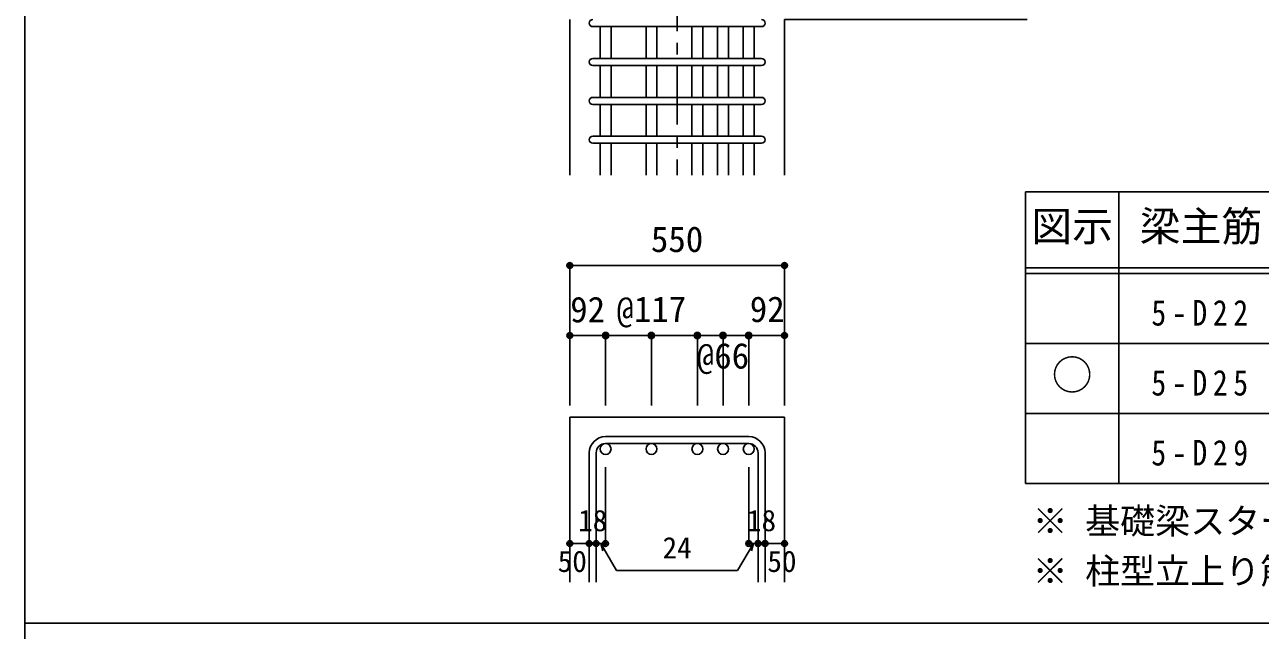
# Model space of a CAD drawing. Units: millimetres at full size, sheet at 1:30; details may follow other scales. Extents: x -5973 to 5954, y -4195 to 4201.
# Drawn here: x -5973 to -2797, y -15 to 1543 of the extents above; entities that cross this region are included whole.
import ezdxf
from ezdxf.enums import TextEntityAlignment as Align

# ---------------------------------------------------------------- set-up
doc = ezdxf.new("R2010")
doc.units = ezdxf.units.MM
doc.header["$LTSCALE"] = 30
doc.header["$PDMODE"] = 32
doc.header["$PDSIZE"] = 15
doc.linetypes.add('CHAIN1', pattern=[8, 5, -1, 1, -1])
for name, color, linetype in [('0-1_躯体線', 2, 'Continuous'), ('0-5_基礎梁筋', 7, 'Continuous'), ('0-6_スタラップ筋', 7, 'Continuous'), ('0-D_寸法', 4, 'Continuous'), ('6-7_文字', 7, 'Continuous'), ('6-E_枠', 7, 'Continuous'), ('F-0_枠', 6, 'Continuous')]:
    doc.layers.add(name, color=color, linetype=linetype)
doc.styles.add('ＭＳ ゴシック', font='')
doc.styles.get('ＭＳ ゴシック').set_extended_font_data('MS Gothic')

msp = doc.modelspace()

# ---------------------------------------------------------------- linework, layer by layer
at = {"layer": '0-1_躯体線'}
for p, q in [((-4571.8, 1156.03), (-4571.8, 1556.03)), ((-4571.8, 108.3), (-4571.8, 533.3)), ((-4019.8, 533.3), (-4571.8, 533.3)), ((-4019.8, 108.3), (-4019.8, 533.3))]:
    msp.add_line(p, q, dxfattribs=at)
msp.add_lwpolyline([(-4019.8, 1156.03), (-4019.8, 1556.03), (-3395.8, 1556.03)], dxfattribs=at)
at = {"layer": '0-5_基礎梁筋'}
for p, q in [((-4493.8, 1538.03), (-4493.8, 1456.03)), ((-4465.8, 1538.03), (-4465.8, 1456.03)), ((-4375.8, 1538.03), (-4375.8, 1456.03)), ((-4347.8, 1538.03), (-4347.8, 1456.03)), ((-4257.8, 1538.03), (-4257.8, 1456.03)), ((-4229.8, 1538.03), (-4229.8, 1456.03)), ((-4191.8, 1538.03), (-4191.8, 1456.03)), ((-4163.8, 1538.03), (-4163.8, 1456.03)), ((-4125.8, 1538.03), (-4125.8, 1456.03)), ((-4097.8, 1538.03), (-4097.8, 1456.03)), ((-4493.8, 1438.03), (-4493.8, 1356.03)), ((-4465.8, 1438.03), (-4465.8, 1356.03)), ((-4375.8, 1438.03), (-4375.8, 1356.03)), ((-4347.8, 1438.03), (-4347.8, 1356.03)), ((-4257.8, 1438.03), (-4257.8, 1356.03)), ((-4229.8, 1438.03), (-4229.8, 1356.03)), ((-4191.8, 1438.03), (-4191.8, 1356.03)), ((-4163.8, 1438.03), (-4163.8, 1356.03)), ((-4125.8, 1438.03), (-4125.8, 1356.03)), ((-4097.8, 1438.03), (-4097.8, 1356.03)), ((-4493.8, 1338.03), (-4493.8, 1256.03)), ((-4465.8, 1338.03), (-4465.8, 1256.03)), ((-4375.8, 1338.03), (-4375.8, 1256.03)), ((-4347.8, 1338.03), (-4347.8, 1256.03)), ((-4257.8, 1338.03), (-4257.8, 1256.03)), ((-4229.8, 1338.03), (-4229.8, 1256.03)), ((-4191.8, 1338.03), (-4191.8, 1256.03)), ((-4163.8, 1338.03), (-4163.8, 1256.03)), ((-4125.8, 1338.03), (-4125.8, 1256.03)), ((-4097.8, 1338.03), (-4097.8, 1256.03)), ((-4493.8, 1238.03), (-4493.8, 1156.03)), ((-4465.8, 1238.03), (-4465.8, 1156.03)), ((-4375.8, 1238.03), (-4375.8, 1156.03)), ((-4347.8, 1238.03), (-4347.8, 1156.03)), ((-4257.8, 1238.03), (-4257.8, 1156.03)), ((-4229.8, 1238.03), (-4229.8, 1156.03)), ((-4191.8, 1238.03), (-4191.8, 1156.03)), ((-4163.8, 1238.03), (-4163.8, 1156.03)), ((-4125.8, 1238.03), (-4125.8, 1156.03)), ((-4097.8, 1238.03), (-4097.8, 1156.03))]:
    msp.add_line(p, q, dxfattribs=at)
at = {"layer": '0-5_基礎梁筋', "color": 3}
for centre in [(-4479.8, 451.3), (-4361.8, 451.3), (-4243.8, 451.3), (-4177.8, 451.3), (-4111.8, 451.3)]:
    msp.add_circle(centre, 14, dxfattribs=at)
at = {"layer": '0-6_スタラップ筋'}
for p, q in [((-4078.8, 1538.03), (-4512.8, 1538.03)), ((-4512.8, 1456.03), (-4078.8, 1456.03)), ((-4078.8, 1438.03), (-4512.8, 1438.03)), ((-4512.8, 1356.03), (-4078.8, 1356.03)), ((-4078.8, 1338.03), (-4512.8, 1338.03)), ((-4512.8, 1256.03), (-4078.8, 1256.03)), ((-4078.8, 1238.03), (-4512.8, 1238.03)), ((-4111.8, 483.3), (-4479.8, 483.3)), ((-4111.8, 465.3), (-4479.8, 465.3)), ((-4521.8, 441.3), (-4521.8, 108.3)), ((-4503.8, 441.3), (-4503.8, 108.3)), ((-4087.8, 441.3), (-4087.8, 108.3)), ((-4069.8, 441.3), (-4069.8, 108.3))]:
    msp.add_line(p, q, dxfattribs=at)
for centre, radius, start, end in [((-4512.8, 1547.03), 9, 90, 270), ((-4078.8, 1547.03), 9, 270, 90), ((-4512.8, 1447.03), 9, 90, 270), ((-4078.8, 1447.03), 9, 270, 90), ((-4512.8, 1347.03), 9, 90, 270), ((-4078.8, 1347.03), 9, 270, 90), ((-4512.8, 1247.03), 9, 90, 270), ((-4078.8, 1247.03), 9, 270, 90), ((-4479.8, 441.3), 42, 90, 180), ((-4111.8, 441.3), 42, 0, 90), ((-4479.8, 441.3), 24, 90, 180), ((-4111.8, 441.3), 24, 0, 90)]:
    msp.add_arc(centre, radius, start, end, dxfattribs=at)
at = {"layer": '0-D_寸法', "linetype": 'CHAIN1'}
msp.add_line((-4295.8, 3356.03), (-4295.8, 1156.03), dxfattribs=at)
at = {"layer": '0-D_寸法'}
for p, q in [((-4571.8, 923.3), (-4571.8, 743.3)), ((-4571.8, 923.3), (-4019.8, 923.3)), ((-4019.8, 923.3), (-4019.8, 743.3)), ((-4571.8, 743.3), (-4571.8, 563.3)), ((-4485.8, 743.3), (-4571.8, 743.3)), ((-4535.77, 743.3), (-4479.8, 743.3)), ((-4479.8, 743.3), (-4479.8, 563.3)), ((-4361.8, 743.3), (-4361.8, 563.3)), ((-4243.8, 743.3), (-4243.8, 563.3)), ((-4177.8, 743.3), (-4177.8, 563.3)), ((-4111.8, 743.3), (-4111.8, 563.3)), ((-4105.8, 743.3), (-4019.8, 743.3)), ((-4019.8, 743.3), (-4019.8, 563.3)), ((-4479.8, 208.3), (-4479.8, 404.39)), ((-4111.8, 208.3), (-4111.8, 404.39)), ((-4571.8, 208.3), (-4521.8, 208.3)), ((-4521.8, 208.3), (-4503.8, 208.3)), ((-4503.8, 208.3), (-4479.8, 208.3)), ((-4491.8, 208.3), (-4451.35, 138.24)), ((-4491.8, 208.3), (-4486.62, 188.98)), ((-4099.8, 208.3), (-4140.25, 138.24)), ((-4087.8, 208.3), (-4111.8, 208.3)), ((-4099.8, 208.3), (-4104.98, 188.98)), ((-4069.8, 208.3), (-4087.8, 208.3)), ((-4019.8, 208.3), (-4069.8, 208.3)), ((-4140.25, 138.24), (-4451.35, 138.24))]:
    msp.add_line(p, q, dxfattribs=at)
for points in [[(-4243.8, 743.3), (-4361.8, 743.3), (-4479.8, 743.3)], [(-4111.8, 743.3), (-4177.8, 743.3), (-4243.8, 743.3)]]:
    msp.add_lwpolyline(points, dxfattribs=at)
for centre, radius in [((-4571.8, 923.3), 7.2), ((-4571.8, 923.3), 6.4), ((-4571.8, 923.3), 5.6), ((-4571.8, 923.3), 4.8), ((-4571.8, 923.3), 4), ((-4571.8, 923.3), 3.2), ((-4571.8, 923.3), 2.4), ((-4571.8, 923.3), 1.6), ((-4571.8, 923.3), 0.8), ((-4019.8, 923.3), 7.2), ((-4019.8, 923.3), 6.4), ((-4019.8, 923.3), 5.6), ((-4019.8, 923.3), 4.8), ((-4019.8, 923.3), 4), ((-4019.8, 923.3), 3.2), ((-4019.8, 923.3), 2.4), ((-4019.8, 923.3), 1.6), ((-4019.8, 923.3), 0.8), ((-4571.8, 743.3), 7.2), ((-4571.8, 743.3), 6.4), ((-4571.8, 743.3), 5.6), ((-4571.8, 743.3), 4.8), ((-4571.8, 743.3), 4), ((-4571.8, 743.3), 3.2), ((-4571.8, 743.3), 2.4), ((-4571.8, 743.3), 1.6), ((-4571.8, 743.3), 0.8), ((-4479.8, 743.3), 8), ((-4479.8, 743.3), 7.2), ((-4479.8, 743.3), 6.4), ((-4479.8, 743.3), 5.6), ((-4479.8, 743.3), 4.8), ((-4479.8, 743.3), 4), ((-4479.8, 743.3), 3.2), ((-4479.8, 743.3), 2.4), ((-4479.8, 743.3), 1.6), ((-4479.8, 743.3), 0.8), ((-4361.8, 743.3), 8), ((-4361.8, 743.3), 7.2), ((-4361.8, 743.3), 6.4), ((-4361.8, 743.3), 5.6), ((-4361.8, 743.3), 4.8), ((-4361.8, 743.3), 4), ((-4361.8, 743.3), 3.2), ((-4361.8, 743.3), 2.4), ((-4361.8, 743.3), 1.6), ((-4361.8, 743.3), 0.8), ((-4243.8, 743.3), 8), ((-4243.8, 743.3), 7.2), ((-4243.8, 743.3), 6.4), ((-4243.8, 743.3), 5.6), ((-4243.8, 743.3), 4.8), ((-4243.8, 743.3), 4), ((-4243.8, 743.3), 3.2), ((-4243.8, 743.3), 2.4), ((-4243.8, 743.3), 1.6), ((-4243.8, 743.3), 0.8), ((-4177.8, 743.3), 8), ((-4177.8, 743.3), 7.2), ((-4177.8, 743.3), 6.4), ((-4177.8, 743.3), 5.6), ((-4177.8, 743.3), 4.8), ((-4177.8, 743.3), 4), ((-4177.8, 743.3), 3.2), ((-4177.8, 743.3), 2.4), ((-4177.8, 743.3), 1.6), ((-4177.8, 743.3), 0.8), ((-4111.8, 743.3), 8), ((-4111.8, 743.3), 7.2), ((-4111.8, 743.3), 6.4), ((-4111.8, 743.3), 5.6), ((-4111.8, 743.3), 4.8), ((-4111.8, 743.3), 4), ((-4111.8, 743.3), 3.2), ((-4111.8, 743.3), 2.4), ((-4111.8, 743.3), 1.6), ((-4111.8, 743.3), 0.8), ((-4019.8, 743.3), 7.2), ((-4019.8, 743.3), 6.4), ((-4019.8, 743.3), 5.6), ((-4019.8, 743.3), 4.8), ((-4019.8, 743.3), 4), ((-4019.8, 743.3), 3.2), ((-4019.8, 743.3), 2.4), ((-4019.8, 743.3), 1.6), ((-4019.8, 743.3), 0.8), ((-4571.8, 208.3), 4), ((-4571.8, 208.3), 3.6), ((-4571.8, 208.3), 3.2), ((-4571.8, 208.3), 2.8), ((-4571.8, 208.3), 2.4), ((-4571.8, 208.3), 2), ((-4571.8, 208.3), 1.6), ((-4571.8, 208.3), 1.2), ((-4571.8, 208.3), 0.8), ((-4571.8, 208.3), 0.4), ((-4521.8, 208.3), 4), ((-4521.8, 208.3), 3.6), ((-4521.8, 208.3), 3.2), ((-4521.8, 208.3), 2.8), ((-4521.8, 208.3), 2.4), ((-4521.8, 208.3), 2), ((-4521.8, 208.3), 1.6), ((-4521.8, 208.3), 1.2), ((-4521.8, 208.3), 0.8), ((-4521.8, 208.3), 0.4), ((-4503.8, 208.3), 4), ((-4503.8, 208.3), 3.6), ((-4503.8, 208.3), 3.2), ((-4503.8, 208.3), 2.8), ((-4503.8, 208.3), 2.4), ((-4503.8, 208.3), 2), ((-4503.8, 208.3), 1.6), ((-4503.8, 208.3), 1.2), ((-4503.8, 208.3), 0.8), ((-4503.8, 208.3), 0.4), ((-4479.8, 208.3), 4), ((-4479.8, 208.3), 3.6), ((-4479.8, 208.3), 3.2), ((-4479.8, 208.3), 2.8), ((-4479.8, 208.3), 2.4), ((-4479.8, 208.3), 2), ((-4479.8, 208.3), 1.6), ((-4479.8, 208.3), 1.2), ((-4479.8, 208.3), 0.8), ((-4479.8, 208.3), 0.4), ((-4111.8, 208.3), 4), ((-4111.8, 208.3), 3.6), ((-4111.8, 208.3), 3.2), ((-4111.8, 208.3), 2.8), ((-4111.8, 208.3), 2.4), ((-4111.8, 208.3), 2), ((-4111.8, 208.3), 1.6), ((-4111.8, 208.3), 1.2), ((-4111.8, 208.3), 0.8), ((-4111.8, 208.3), 0.4), ((-4087.8, 208.3), 4), ((-4087.8, 208.3), 3.6), ((-4087.8, 208.3), 3.2), ((-4087.8, 208.3), 2.8), ((-4087.8, 208.3), 2.4), ((-4087.8, 208.3), 2), ((-4087.8, 208.3), 1.6), ((-4087.8, 208.3), 1.2), ((-4087.8, 208.3), 0.8), ((-4087.8, 208.3), 0.4), ((-4069.8, 208.3), 4), ((-4069.8, 208.3), 3.6), ((-4069.8, 208.3), 3.2), ((-4069.8, 208.3), 2.8), ((-4069.8, 208.3), 2.4), ((-4069.8, 208.3), 2), ((-4069.8, 208.3), 1.6), ((-4069.8, 208.3), 1.2), ((-4069.8, 208.3), 0.8), ((-4069.8, 208.3), 0.4), ((-4019.8, 208.3), 4), ((-4019.8, 208.3), 3.6), ((-4019.8, 208.3), 3.2), ((-4019.8, 208.3), 2.8), ((-4019.8, 208.3), 2.4), ((-4019.8, 208.3), 2), ((-4019.8, 208.3), 1.6), ((-4019.8, 208.3), 1.2), ((-4019.8, 208.3), 0.8), ((-4019.8, 208.3), 0.4)]:
    msp.add_circle(centre, radius, dxfattribs=at)
at = {"layer": '0-D_寸法', "color": 7}
for p in [(-4571.8, 923.3), (-4019.8, 923.3), (-4571.8, 743.3), (-4479.8, 743.3), (-4479.8, 743.3), (-4361.8, 743.3), (-4361.8, 743.3), (-4243.8, 743.3), (-4243.8, 743.3), (-4177.8, 743.3), (-4177.8, 743.3), (-4111.8, 743.3), (-4111.8, 743.3), (-4019.8, 743.3), (-4571.8, 208.3), (-4521.8, 208.3), (-4503.8, 208.3), (-4479.8, 208.3), (-4479.8, 208.3), (-4111.8, 208.3), (-4111.8, 208.3), (-4087.8, 208.3), (-4069.8, 208.3), (-4019.8, 208.3)]:
    msp.add_point(p, dxfattribs=at)
at = {"layer": '6-E_枠', "color": 3}
for p, q in [((-3400.52, 1112.77), (-3400.52, 362.77)), ((-3400.52, 1112.77), (-1238, 1112.77)), ((-3400.52, 362.77), (-1238, 362.77))]:
    msp.add_line(p, q, dxfattribs=at)
at = {"layer": '6-E_枠'}
for p, q in [((-3160.52, 1112.77), (-3160.52, 362.77)), ((-3400.52, 917.77), (-1238, 917.77)), ((-3400.52, 902.77), (-1238, 902.77)), ((-3400.52, 722.77), (-1238, 722.77)), ((-3400.52, 542.77), (-1238, 542.77))]:
    msp.add_line(p, q, dxfattribs=at)
at = {"layer": 'F-0_枠'}
msp.add_line((-5972.88, 4201.15), (-5972.88, -4195.24), dxfattribs=at)
at = {"layer": 'F-0_枠', "color": 2}
msp.add_line((3723.6, 2.95), (-5972.88, 2.95), dxfattribs=at)

# ---------------------------------------------------------------- texts
at = {"layer": '0-D_寸法', "style": 'ＭＳ ゴシック'}
for s, height, p in [('550', 65.98, (-4363.3, 938.3)), ('92', 65.98, (-4570.69, 757.48)), ('@117', 65.98, (-4451.8, 758.3)), ('92', 65.98, (-4109.09, 758.24)), ('@66', 65.98, (-4245.3, 638.3)), ('18', 54.99, (-4550.3, 223.3)), ('18', 54.99, (-4116.3, 223.3)), ('24', 54.99, (-4333.3, 153.24)), ('50', 54.99, (-4602.8, 118.3)), ('50', 54.99, (-4063.8, 118.3))]:
    msp.add_text(s, height=height, dxfattribs=at).set_placement(p, align=Align.BOTTOM_LEFT)
at = {"layer": '6-7_文字', "color": 2, "style": 'ＭＳ ゴシック'}
for s, p in [('図示', (-3385.52, 962.77)), ('梁主筋', (-3106.76, 962.77)), ('○', (-3333.02, 580.27))]:
    msp.add_text(s, height=76.98, dxfattribs=at).set_placement(p, align=Align.BOTTOM_LEFT)
at = {"layer": '6-7_文字', "style": 'ＭＳ ゴシック'}
for s, p in [('※ 基礎梁スターラップ     D16 @100', (-3381.96, 213.19)), ('※ 柱型立上り筋●は引張側領域時', (-3381.96, 84.68))]:
    msp.add_text(s, height=65.98, dxfattribs=at).set_placement(p, align=Align.BOTTOM_LEFT)
at = {"layer": '6-7_文字', "char_height": 65.98, "attachment_point": 7, "style": 'ＭＳ ゴシック'}
for s, insert in [('\\T1.38;\\W0.85;5-D22', (-3076.76, 767.77)), ('\\T1.38;\\W0.85;5-D25', (-3076.76, 587.77)), ('\\T1.38;\\W0.85;5-D29', (-3076.76, 407.77))]:
    msp.add_mtext(s, dxfattribs=dict(at, insert=insert))

doc.saveas('drawing.dxf')
